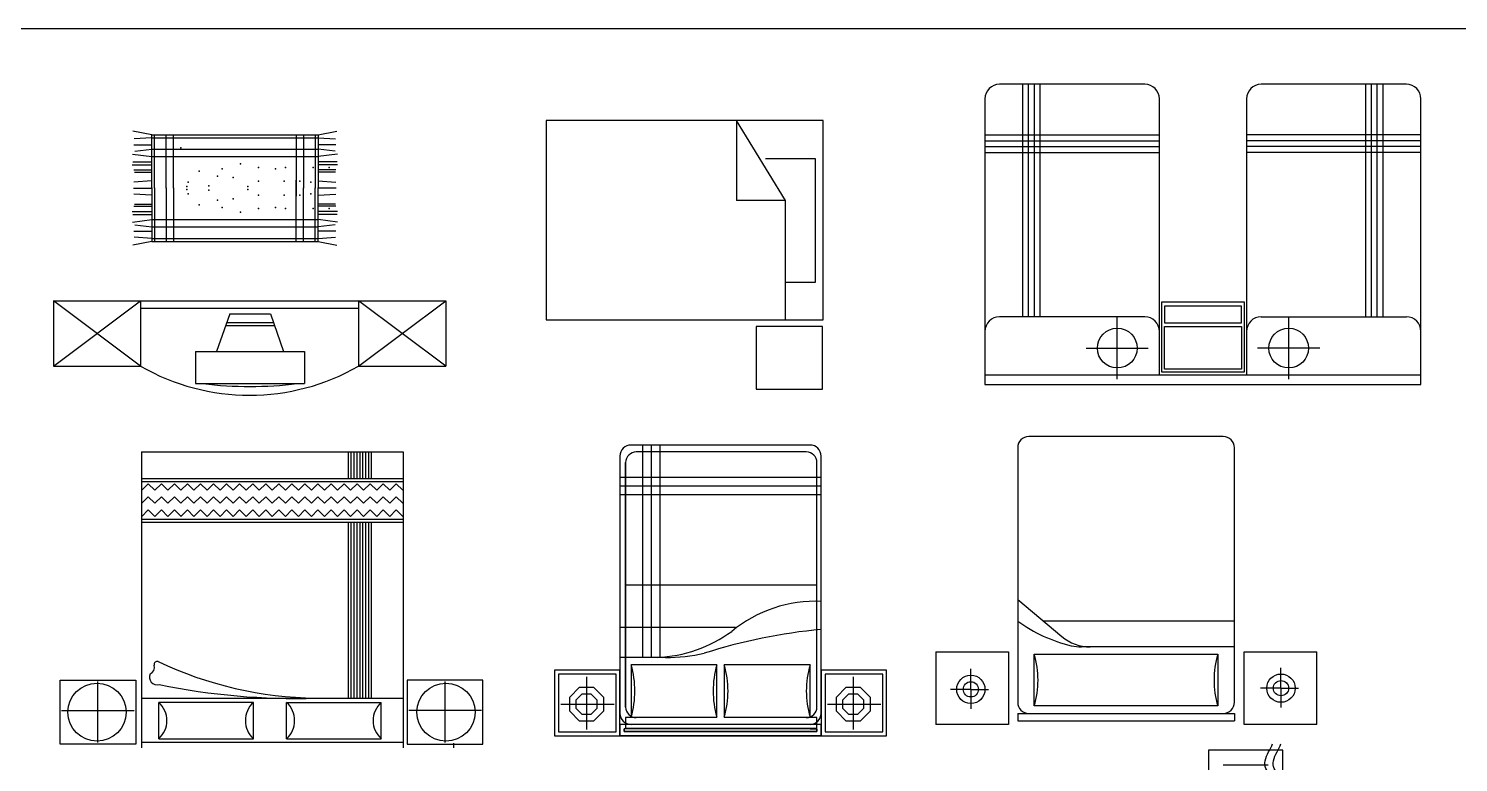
# Model space of a CAD drawing. Extents: x -42728 to 99010, y -18674 to 47645.
# Drawn here: x 12819 to 22658, y 40849 to 45898 of the extents above; entities that cross this region are included whole.
import ezdxf

# ---------------------------------------------------------------- set-up
doc = ezdxf.new("R2010")
doc.units = 0
doc.header["$LTSCALE"] = 100
doc.header["$MEASUREMENT"] = 0
doc.linetypes.add('CENTER', pattern=[50.8, 31.75, -6.35, 6.35, -6.35])
doc.layers.get('0').update_dxf_attribs({"linetype": 'CONTINUOUS'})
for name, color, linetype in [('1', 1, 'CONTINUOUS'), ('CL', 7, 'CONTINUOUS'), ('JJ', 1, 'CONTINUOUS'), ('LAYER1', 9, 'CONTINUOUS'), ('WINDOW', 2, 'CONTINUOUS'), ('家具', 223, 'CONTINUOUS')]:
    doc.layers.add(name, color=color, linetype=linetype)

# ---------------------------------------------------------------- blocks, each defined once
blk = doc.blocks.new('SLG02')
for p, q in [((-16, 1498.3), (294.1, 1498.3)), ((-16, 1398.3), (294.1, 1398.3)), ((-16, 1298.3), (294.1, 1298.3)), ((-16, 1206.7), (294.1, 1206.7)), ((-16, 1106.7), (294.1, 1106.7)), ((-16, 1006.7), (294.1, 1006.7)), ((-16, 885.4), (294.1, 885.4)), ((-16, 785.4), (294.1, 785.4)), ((-339, 279), (-540.9, 279)), ((-289, 229), (-289, -121)), ((-540.9, -171), (-339, -171)), ((300.2, -917.3), (126.9, -813.4)), ((150.2, -827.4), (150.2, -1221.2)), ((180.2, -845.4), (180.2, -1203.2)), ((210.2, -863.4), (210.2, -1185.2)), ((240.2, -881.4), (240.2, -1167.2)), ((270.2, -899.3), (270.2, -1149.3)), ((300.2, -917.3), (300.2, -1131.3)), ((300.2, -1131.3), (126.9, -1235.2))]:
    blk.add_line(p, q)
for points in [[(394.1, 685.4), (394.1, 1598.3), (-116, 1598.3), (-116, 685.4)], [(394.6, 627.5), (394.6, -572.5), (-205.4, -572.5), (-205.4, 627.5)], [(361.8, 480.6), (361.8, -419.4), (321.8, -419.4), (321.8, 480.6)], [(394.1, -1425), (394.1, -625), (-205.9, -625), (-205.9, -1425)], [(-92.3, -1309.5), (-92.3, -739.1), (126.9, -739.1), (126.9, -1309.5)]]:
    blk.add_lwpolyline(points, close=True)
at = {"color": 4}
for points in [[(363.3, 634.5, 0.228467), (319.7, 722.9, -0.236796), (278.8, 809.2, -0.247264), (324.3, 891.2, 0.250079), (369, 972.6, 0.251736), (325.3, 1056.2, -0.242822), (278.8, 1141.7, -0.239006), (323.1, 1234.1, 0.234363), (369, 1327.7, 0.25209), (312.2, 1432.1, -0.306121), (273.1, 1524.9, -0.09103), (297.6, 1586.6, 0.05718), (323.9, 1641.9, 0.064949)], [(420.8, 634.5, 0.228467), (377.2, 722.9, -0.236796), (336.3, 809.2, -0.247264), (381.8, 891.2, 0.250079), (426.5, 972.6, 0.251736), (382.8, 1056.2, -0.242822), (336.3, 1141.7, -0.239006), (380.6, 1234.1, 0.234363), (426.5, 1327.7, 0.25209), (369.7, 1432.1, -0.306121), (330.6, 1524.9, -0.09103), (355.1, 1586.6, 0.05718), (381.5, 1641.9, 0.064949)]]:
    blk.add_lwpolyline(points, format="xyb", dxfattribs=at)
blk.add_lwpolyline([(-340.4, -762.1), (82.3, -1022.4), (-472.8, -1410.6)])
for radius in [120, 80]:
    blk.add_circle((105.9, 348.6), radius)
for centre, radius, start, end in [((-540.9, 54), 225, 90, 270), ((-462.9, 54), 225, 90, 270), ((-339, 229), 50, 0, 90), ((-339, -121), 50, 270, 0), ((440.3, -1024.3), 579.8, 156.71306, 203.28694)]:
    blk.add_arc(centre, radius, start, end)
at = {"layer": 'CL', "linetype": 'CENTER'}
for p, q in [((105.9, 508.6), (105.9, 188.6)), ((-54.1, 348.6), (265.9, 348.6))]:
    blk.add_line(p, q, dxfattribs=at)
blk = doc.blocks.new('A$C352A3590')
at = {"layer": '1'}
blk.add_blockref('SLG02', (765.9, 1425), dxfattribs=at)
blk = doc.blocks.new('A$C06511307')
at = {"layer": 'LAYER1', "color": 8}
for p, q in [((607, 538.5), (607, 2000.2)), ((667, 538.5), (667, 2000.2)), ((727, 538.5), (727, 2000.2)), ((489.2, 1879.6), (489.2, 197.6)), ((1805.6, 197.6), (1805.6, 1879.6)), ((1834.8, 1777.2), (450, 1777.2)), ((1834.8, 1717.2), (450, 1717.2)), ((1834.8, 1657.2), (450, 1657.2)), ((489.2, 1038.6), (1805.6, 1038.6)), ((1245, 743.7), (450, 743.7)), ((763.9, 538.5), (450, 538.5)), ((220.5, 404.5), (220.5, 42.8)), ((1116.7, 487.2), (526.9, 487.2)), ((526.9, 487.2), (526.9, 128.2)), ((1116.7, 128.2), (1116.7, 487.2)), ((1757.8, 487.2), (1168, 487.2)), ((1168, 487.2), (1168, 128.2)), ((1757.8, 128.2), (1757.8, 487.2)), ((2055.3, 404.5), (2055.3, 42.8)), ((104.1, 265.8), (172.3, 334)), ((172.3, 334), (268.7, 334)), ((268.7, 334), (336.9, 265.8)), ((1938.9, 265.8), (2007.1, 334)), ((2007.1, 334), (2103.5, 334)), ((2103.5, 334), (2171.7, 265.8)), ((44.3, 217.6), (411.2, 217.6)), ((104.1, 169.4), (104.1, 265.8)), ((149.1, 247.2), (190.9, 289)), ((149.1, 188), (149.1, 247.2)), ((190.9, 289), (250.1, 289)), ((250.1, 289), (291.9, 247.2)), ((291.9, 247.2), (291.9, 188)), ((336.9, 265.8), (336.9, 169.4)), ((1879.1, 217.6), (2245.9, 217.6)), ((1938.9, 169.4), (1938.9, 265.8)), ((1983.9, 247.2), (2025.7, 289)), ((1983.9, 188), (1983.9, 247.2)), ((2025.7, 289), (2084.9, 289)), ((2084.9, 289), (2126.7, 247.2)), ((2126.7, 247.2), (2126.7, 188)), ((2171.7, 265.8), (2171.7, 169.4)), ((172.3, 101.2), (104.1, 169.4)), ((190.9, 146.2), (149.1, 188)), ((268.7, 101.2), (172.3, 101.2)), ((250.1, 146.2), (190.9, 146.2)), ((291.9, 188), (250.1, 146.2)), ((336.9, 169.4), (268.7, 101.2)), ((489.2, 124.4), (489.2, 51.3)), ((562.3, 124.4), (489.2, 124.4)), ((526.9, 128.2), (1116.7, 128.2)), ((1168, 128.2), (1757.8, 128.2)), ((1805.6, 124.4), (1732.4, 124.4)), ((1805.6, 51.3), (1805.6, 124.4)), ((2007.1, 101.2), (1938.9, 169.4)), ((2025.7, 146.2), (1983.9, 188)), ((2103.5, 101.2), (2007.1, 101.2)), ((2084.9, 146.2), (2025.7, 146.2)), ((2126.7, 188), (2084.9, 146.2)), ((2171.7, 169.4), (2103.5, 101.2)), ((1834.8, 76.9), (450, 76.9)), ((526.9, 76.9), (450, 76.9)), ((1804.8, 46.9), (480, 46.9)), ((480, 46.9), (480, 30)), ((480, 46.9), (480, 46.9)), ((480, 46.9), (480, 46.9)), ((480, 30), (480, 46.9)), ((480, 46.9), (480, 30)), ((480, 46.9), (480, 46.9)), ((480, 46.9), (480, 46.9)), ((480, 30), (480, 46.9)), ((480, 46.9), (480, 30)), ((480, 46.9), (480, 46.9)), ((480, 46.9), (480, 46.9)), ((480, 30), (480, 46.9)), ((480, 46.9), (480, 30)), ((480, 46.9), (480, 46.9)), ((480, 30), (1804.8, 30)), ((1804.8, 30), (480, 30)), ((480, 30), (1804.8, 30)), ((1804.8, 30), (480, 30)), ((480, 30), (1804.8, 30)), ((1804.8, 30), (480, 30)), ((480, 30), (1804.8, 30)), ((489.2, 51.3), (1805.6, 51.3)), ((1834.8, 76.9), (1757.8, 76.9)), ((1757.8, 46.9), (1804.8, 46.9)), ((1804.8, 46.9), (1757.8, 46.9)), ((1757.8, 46.9), (1804.8, 46.9)), ((1804.8, 46.9), (1757.8, 46.9)), ((1757.8, 46.9), (1804.8, 46.9)), ((1804.8, 46.9), (1757.8, 46.9)), ((1804.8, 30), (1804.8, 46.9)), ((1804.8, 46.9), (1804.8, 30)), ((1804.8, 30), (1804.8, 46.9)), ((1804.8, 46.9), (1804.8, 30)), ((1804.8, 30), (1804.8, 46.9)), ((1804.8, 46.9), (1804.8, 30)), ((1804.8, 30), (1804.8, 46.9))]:
    blk.add_line(p, q, dxfattribs=at)
for centre, radius, start, end in [((1796.3, 19.2), 906.2, 87.56726, 129.54608), ((664.7, 1480.3), 942.7, 272.53978, 306.04031), ((2192.5, -3082.2), 3830.3, 95.35716, 107.66655), ((764.3, 1769.5), 1231, 269.98136, 282.46674), ((-88.5, 307.7), 641.1, 343.7398, 16.26021), ((1732.2, 307.7), 641.1, 163.73979, 196.26021), ((552.6, 307.7), 641.1, 343.7398, 16.26021), ((2373.3, 307.7), 641.1, 163.73979, 196.26021), ((562.3, 197.6), 73.1, 180, 270), ((1732.4, 197.6), 73.1, 270, 360), ((526.9, 153.9), 76.9, 180, 270), ((526.9, 153.9), 76.9, 180, 270), ((1757.8, 153.9), 76.9, 270, 0), ((1757.8, 153.9), 76.9, 270, 360)]:
    blk.add_arc(centre, radius, start, end, dxfattribs=at)
at = {"layer": '家具', "color": 3}
for p, q in [((1757.8, 2000.2), (526.9, 2000.2)), ((450, 1923.3), (450, 153.9)), ((489.2, 197.6), (489.2, 1879.6)), ((1732.4, 1952.7), (562.3, 1952.7)), ((1834.8, 153.9), (1834.8, 1923.3)), ((0, 450), (0, 0)), ((450, 450), (0, 450)), ((423, 423), (27, 423)), ((27, 423), (27, 27)), ((423, 27), (423, 423)), ((450, 0), (450, 450)), ((1834.8, 450), (1834.8, 0)), ((2284.8, 450), (1834.8, 450)), ((2257.8, 423), (1861.8, 423)), ((1861.8, 423), (1861.8, 27)), ((2257.8, 27), (2257.8, 423)), ((2284.8, 0), (2284.8, 450)), ((27, 27), (423, 27)), ((450, 76.9), (450, 0)), ((1834.8, 0), (1834.8, 76.9)), ((1861.8, 27), (2257.8, 27)), ((0, 0), (450, 0)), ((1834.8, 0), (450, 0)), ((450, 0), (1834.8, 0)), ((1834.8, 0), (2284.8, 0))]:
    blk.add_line(p, q, dxfattribs=at)
for centre, radius, start, end in [((526.9, 1923.3), 76.9, 90, 180), ((1757.8, 1923.3), 76.9, 0, 90), ((562.3, 1879.6), 73.1, 90, 180), ((1732.4, 1879.6), 73.1, 0, 90)]:
    blk.add_arc(centre, radius, start, end, dxfattribs=at)
blk = doc.blocks.new('A$C51331F33')
at = {"layer": '家具', "color": 3}
for p, q in [((0, 2121.9), (0.1, 2621.9)), ((500.1, 2621.9), (0.1, 2621.9)), ((500.1, 2621.9), (500.1, 2121.9)), ((241.3, 2381.4), (241.3, 2521.8)), ((241.3, 2381.4), (107.8, 2381.4)), ((241.3, 2381.4), (381.8, 2381.4)), ((241.3, 2381.4), (241.3, 2260.3)), ((500.1, 2121.9), (0, 2121.9)), ((0, 0), (0.1, 500)), ((0.1, 500), (500.1, 500)), ((500.1, 500), (500.1, 0)), ((249.4, 247.4), (249.4, 387.8)), ((249.4, 247.4), (115.9, 247.4)), ((249.4, 247.4), (389.9, 247.4)), ((249.4, 247.4), (249.4, 126.2)), ((0, 0), (500.1, 0))]:
    blk.add_line(p, q, dxfattribs=at)
at = {"layer": '家具', "color": 3, "linetype": 'ByBlock'}
for p, q in [((25.3, 2059), (25.3, 568.4)), ((76.1, 2059), (25.3, 2059)), ((76.1, 2059), (76.1, 1982.8)), ((76.1, 1982.8), (76.1, 644.6)), ((1904.9, 2059), (152.3, 2059)), ((860, 2058.7), (605, 1755.9)), ((1981.1, 644.6), (1981.1, 1982.8)), ((126.9, 682.7), (126.9, 1944.7)), ((126.9, 1944.7), (482.5, 1944.7)), ((482.5, 1944.7), (482.5, 682.7)), ((711.1, 568.4), (711.1, 1881.2)), ((533.3, 568.4), (533.3, 1620)), ((76.1, 644.6), (76.1, 568.4)), ((482.5, 682.7), (126.9, 682.7)), ((76.1, 568.4), (25.3, 568.4)), ((152.3, 568.4), (1904.9, 568.4))]:
    blk.add_line(p, q, dxfattribs=at)
at = {"layer": '家具', "color": 3}
for centre, radius in [((241.3, 2381.4), 97.3), ((241.3, 2381.4), 52.5), ((249.4, 247.4), 97.3), ((249.4, 247.4), 52.5)]:
    blk.add_circle(centre, radius, dxfattribs=at)
at = {"layer": '家具', "color": 3, "linetype": 'ByBlock'}
for centre, radius, start, end in [((152.3, 1982.8), 76.2, 90, 180), ((1547.1, 1451.2), 1033.6, 143.97977, 166.6072), ((1904.9, 1982.8), 76.2, 0, 90), ((304.7, 2554.3), 635, 253.73979, 286.26021), ((838.1, 1559.6), 304.8, 139.89407, 180), ((838.1, 1620), 304.8, 166.6072, 180), ((304.7, 73.1), 635, 73.73979, 106.26021), ((152.3, 644.6), 76.2, 180, 270), ((1904.9, 644.6), 76.2, 270, 0)]:
    blk.add_arc(centre, radius, start, end, dxfattribs=at)
blk = doc.blocks.new('A$C280C2CC2')
for p, q in [((1905, 1848.4), (0, 1848.4)), ((0, 1848.4), (0, 476.8)), ((1646.3, 1298.1), (1309.6, 1848.4)), ((1309.6, 1848.4), (1309.6, 1298.1)), ((1905, 476.8), (1905, 1848.4)), ((1852.2, 1586.1), (1509.6, 1586.1)), ((1852.2, 735.8), (1852.2, 1586.1)), ((1646.3, 1298.1), (1309.6, 1298.1)), ((1646.3, 476.8), (1646.3, 1298.1)), ((1646.3, 735.8), (1852.2, 735.8)), ((0, 476.8), (1905, 476.8)), ((1445.3, 430.5), (1445.3, 0)), ((1899.7, 430.5), (1445.3, 430.5)), ((1899.7, 0), (1899.7, 430.5)), ((1445.3, 0), (1899.7, 0))]:
    blk.add_line(p, q)
blk = doc.blocks.new('A$C57F0082B')
for p, q in [((1100, 2065.7), (100, 2065.7)), ((260, 465.7), (260, 2065.7)), ((300, 465.7), (300, 2065.7)), ((340, 465.7), (340, 2065.7)), ((380, 465.7), (380, 2065.7)), ((2900, 2065.7), (1900, 2065.7)), ((2620, 465.7), (2620, 2065.7)), ((2660, 465.7), (2660, 2065.7)), ((2700, 465.7), (2700, 2065.7)), ((2740, 465.7), (2740, 2065.7)), ((0, 1965.7), (0, 0)), ((1200, 65.7), (1200, 1965.7)), ((1800, 1965.7), (1800, 65.7)), ((3000, 0), (3000, 1965.7)), ((0, 1717.5), (1200, 1717.5)), ((0, 1677.5), (1200, 1677.5)), ((3000, 1717.5), (1800, 1717.5)), ((3000, 1677.5), (1800, 1677.5)), ((0, 1637.5), (1200, 1637.5)), ((0, 1597.5), (1200, 1597.5)), ((3000, 1637.5), (1800, 1637.5)), ((3000, 1597.5), (1800, 1597.5)), ((1785.9, 567), (1214.9, 567)), ((1214.9, 567), (1214.9, 86.4)), ((1234.9, 540), (1234.9, 425.2)), ((1765.9, 540), (1234.9, 540)), ((1765.9, 425.2), (1765.9, 540)), ((1785.9, 86.4), (1785.9, 567)), ((1100, 465.7), (100, 465.7)), ((1234.9, 425.2), (1765.9, 425.2)), ((1234.9, 399.7), (1765.9, 399.7)), ((1234.9, 106.4), (1234.9, 399.7)), ((1765.9, 399.7), (1765.9, 106.4)), ((1900, 465.7), (2900, 465.7)), ((1765.9, 106.4), (1234.9, 106.4)), ((0, 65.7), (3000, 65.7)), ((1214.9, 86.4), (1785.9, 86.4)), ((0, 0), (3000, 0))]:
    blk.add_line(p, q)
at = {"linetype": 'CENTER'}
for p, q in [((910.8, 37.5), (910.8, 464.2)), ((2090, 37.5), (2090, 464.2)), ((697.5, 250.8), (1124.2, 250.8)), ((2303.3, 250.8), (1876.6, 250.8))]:
    blk.add_line(p, q, dxfattribs=at)
for centre in [(910.8, 250.8), (2090, 250.8)]:
    blk.add_circle(centre, 136.8)
for centre, start, end in [((100, 1965.7), 90, 180), ((1100, 1965.7), 0, 90), ((1900, 1965.7), 90, 180), ((2900, 1965.7), 0, 90), ((100, 365.7), 90, 180), ((1100, 365.7), 0, 90), ((1900, 365.7), 90, 180), ((2900, 365.7), 0, 90)]:
    blk.add_arc(centre, 100, start, end)
blk = doc.blocks.new('A$C3D62126C')
at = {"layer": 'JJ', "color": 3}
for p, q in [((25.5, 1279.4), (0, 1408.5)), ((45.5, 1279.4), (53.4, 1400.6)), ((94.9, 1402.6), (94.9, 1279.4)), ((138.4, 1396.7), (125.5, 1279.4)), ((158.2, 1412.5), (175.5, 1279.4)), ((211.5, 1410.5), (211.5, 1279.4)), ((231.3, 1414.5), (231.3, 1279.4)), ((266.9, 1402.6), (266.9, 1279.4)), ((282.7, 1398.7), (282.7, 1279.4)), ((342.8, 1280.9), (350.7, 1402.2)), ((342.8, 1280.9), (350.7, 1402.2)), ((392.2, 1404.2), (392.2, 1280.9)), ((392.2, 1404.2), (392.2, 1280.9)), ((392.2, 1404.2), (392.2, 1280.9)), ((392.2, 1404.2), (392.2, 1280.9)), ((441.7, 1280.9), (433.8, 1402.2)), ((441.7, 1280.9), (433.8, 1402.2)), ((501.8, 1398.7), (501.8, 1279.4)), ((517.6, 1402.6), (517.6, 1279.4)), ((553.2, 1414.5), (553.2, 1279.4)), ((572.9, 1410.5), (572.9, 1279.4)), ((626.3, 1412.5), (609, 1279.4)), ((646.1, 1396.7), (659, 1279.4)), ((689.6, 1402.6), (689.6, 1279.4)), ((739, 1279.4), (731.1, 1400.6)), ((759, 1279.4), (784.5, 1408.5)), ((393.3, 1279.4), (25.5, 1279.4)), ((25.5, 1279.4), (25.5, 135.1)), ((45.5, 1279.4), (45.5, 135.1)), ((125.5, 1279.4), (125.5, 135.1)), ((175.5, 1279.4), (175.5, 135.1)), ((391.2, 1279.4), (759, 1279.4)), ((609, 1279.4), (609, 135.1)), ((659, 1279.4), (659, 135.1)), ((739, 1279.4), (739, 135.1)), ((759, 1279.4), (759, 135.1)), ((393.3, 1259.4), (25.5, 1259.4)), ((391.2, 1259.4), (759, 1259.4)), ((393.3, 1179.4), (25.5, 1179.4)), ((393.3, 1129.4), (25.5, 1129.4)), ((391.2, 1179.4), (759, 1179.4)), ((391.2, 1129.4), (759, 1129.4)), ((25.5, 285.1), (447, 285.1)), ((25.5, 235.1), (393.3, 235.1)), ((759, 285.1), (337.5, 285.1)), ((759, 235.1), (391.2, 235.1)), ((25.5, 135.1), (0, 5.9)), ((25.5, 155.1), (393.3, 155.1)), ((25.5, 135.1), (393.3, 135.1)), ((45.5, 135.1), (53.4, 13.8)), ((94.9, 11.9), (94.9, 135.1)), ((138.4, 17.8), (125.5, 135.1)), ((158.2, 2), (175.5, 135.1)), ((211.5, 4), (211.5, 135.1)), ((231.3, 0), (231.3, 135.1)), ((266.9, 11.9), (266.9, 135.1)), ((282.7, 15.8), (282.7, 135.1)), ((342.8, 133.5), (350.7, 12.2)), ((342.8, 133.5), (350.7, 12.2)), ((759, 155.1), (391.2, 155.1)), ((759, 135.1), (391.2, 135.1)), ((392.2, 10.3), (392.2, 133.5)), ((392.2, 10.3), (392.2, 133.5)), ((392.2, 10.3), (392.2, 133.5)), ((392.2, 10.3), (392.2, 133.5)), ((441.7, 133.5), (433.8, 12.2)), ((441.7, 133.5), (433.8, 12.2)), ((501.8, 15.8), (501.8, 135.1)), ((517.6, 11.9), (517.6, 135.1)), ((553.2, 0), (553.2, 135.1)), ((572.9, 4), (572.9, 135.1)), ((626.3, 2), (609, 135.1)), ((646.1, 17.8), (659, 135.1)), ((689.6, 11.9), (689.6, 135.1)), ((739, 135.1), (731.1, 13.8)), ((759, 135.1), (784.5, 5.9))]:
    blk.add_line(p, q, dxfattribs=at)
for p in [(351.8, 1028.5), (382.4, 1036.9), (402.1, 1036.9), (432.6, 1028.5), (669.9, 1078.7), (276.5, 953.3), (376.9, 886.4), (407.5, 886.4), (508, 953.3), (259.8, 794.4), (310, 827.9), (474.5, 827.9), (524.7, 794.4), (318.4, 719.2), (466.1, 719.2), (226.3, 669), (382.4, 618.9), (402.1, 618.9), (558.2, 669), (251.4, 543.6), (343.5, 543.6), (441, 543.6), (533.1, 543.6), (259.8, 426.6), (524.7, 426.6), (251.4, 359.7), (343.5, 368), (441, 368), (533.1, 359.7), (343.5, 259.3), (441, 259.3), (251.4, 167.4), (351.8, 184.1), (432.6, 184.1), (533.1, 167.4), (251.4, 58.7), (533.1, 58.7)]:
    blk.add_point(p, dxfattribs=at)

msp = doc.modelspace()

# ---------------------------------------------------------------- linework, layer by layer
for p, q in [((-1333.00742, 45898.4678), (31321.88545, 45898.4678)), ((13590.04833, 43575.93918), (12990.04833, 44025.93918)), ((12990.04833, 43575.93918), (13590.04833, 44025.93918)), ((12990.04833, 44025.93918), (15690.04833, 44025.93918)), ((12990.04833, 44025.93918), (12990.04833, 43575.93918)), ((13590.04833, 44025.93918), (13590.04833, 43575.93918)), ((15690.04833, 43575.93918), (15090.04833, 44025.93918)), ((15090.04833, 43575.93918), (15690.04833, 44025.93918)), ((15090.04833, 44025.93918), (15090.04833, 43575.93918)), ((15690.04833, 44025.93918), (15690.04833, 43575.93918)), ((13590.04833, 43975.93918), (15090.04833, 43975.93918)), ((14203.17031, 43935.86984), (14112.73553, 43675.86984)), ((14203.17031, 43935.86984), (14483.17031, 43935.86984)), ((14483.17031, 43935.86984), (14573.60509, 43675.86984)), ((14175.34422, 43855.86984), (14510.9964, 43855.86984)), ((14182.30075, 43875.86984), (14504.03988, 43875.86984)), ((13968.17031, 43675.86984), (14718.17031, 43675.86984)), ((13968.17031, 43675.86984), (13968.17031, 43455.86984)), ((14718.17031, 43675.86984), (14718.17031, 43455.86984)), ((12990.04833, 43575.93918), (13590.04833, 43575.93918)), ((15090.04833, 43575.93918), (15690.04833, 43575.93918)), ((13968.17031, 43455.86984), (14718.17031, 43455.86984)), ((13596.07483, 42985.44887), (15396.07483, 42985.44887)), ((13596.07483, 42985.44887), (13596.07483, 40985.44887)), ((15019.66088, 42801.95268), (15019.66088, 42985.44887)), ((15039.66088, 42801.95268), (15039.66088, 42985.44887)), ((15059.66088, 42801.95268), (15059.66088, 42985.44887)), ((15079.66088, 42801.95268), (15079.66088, 42985.44887)), ((15099.66088, 42801.95268), (15099.66088, 42985.44887)), ((15119.66088, 42801.95268), (15119.66088, 42985.44887)), ((15139.66088, 42801.95268), (15139.66088, 42985.44887)), ((15159.66088, 42801.95268), (15159.66088, 42985.44887)), ((15179.66088, 42801.95268), (15179.66088, 42985.44887)), ((15396.07483, 42985.44887), (15396.07483, 40985.44887)), ((15396.07483, 42985.44887), (15396.07483, 40985.44887)), ((13596.07483, 42801.95268), (15396.07483, 42801.95268)), ((13596.07483, 42781.95268), (15396.07483, 42781.95268)), ((13642.97394, 42766.75248), (13598.07266, 42721.8512)), ((13687.87522, 42721.8512), (13642.97394, 42766.75248)), ((13732.7765, 42766.75248), (13687.87522, 42721.8512)), ((13777.67778, 42721.8512), (13732.7765, 42766.75248)), ((13822.57906, 42766.75248), (13777.67778, 42721.8512)), ((13865.95788, 42723.37366), (13822.57906, 42766.75248)), ((13867.48034, 42721.8512), (13865.95788, 42723.37366)), ((13912.38162, 42766.75248), (13867.48034, 42721.8512)), ((13957.2829, 42721.8512), (13912.38162, 42766.75248)), ((14002.18418, 42766.75248), (13957.2829, 42721.8512)), ((14047.08546, 42721.8512), (14002.18418, 42766.75248)), ((14091.98674, 42766.75248), (14047.08546, 42721.8512)), ((14136.88802, 42721.8512), (14091.98674, 42766.75248)), ((14181.7893, 42766.75248), (14136.88802, 42721.8512)), ((14226.69059, 42721.8512), (14181.7893, 42766.75248)), ((14271.59187, 42766.75248), (14226.69059, 42721.8512)), ((14316.49315, 42721.8512), (14271.59187, 42766.75248)), ((14361.39443, 42766.75248), (14316.49315, 42721.8512)), ((14406.29571, 42721.8512), (14361.39443, 42766.75248)), ((14451.19699, 42766.75248), (14406.29571, 42721.8512)), ((14496.09827, 42721.8512), (14451.19699, 42766.75248)), ((14540.99955, 42766.75248), (14496.09827, 42721.8512)), ((14585.90083, 42721.8512), (14540.99955, 42766.75248)), ((14630.80211, 42766.75248), (14585.90083, 42721.8512)), ((14675.70339, 42721.8512), (14630.80211, 42766.75248)), ((14720.60467, 42766.75248), (14675.70339, 42721.8512)), ((14765.50595, 42721.8512), (14720.60467, 42766.75248)), ((14810.40723, 42766.75248), (14765.50595, 42721.8512)), ((14855.30851, 42721.8512), (14810.40723, 42766.75248)), ((14900.20979, 42766.75248), (14855.30851, 42721.8512)), ((14945.11108, 42721.8512), (14900.20979, 42766.75248)), ((14990.01236, 42766.75248), (14945.11108, 42721.8512)), ((15034.91364, 42721.8512), (14990.01236, 42766.75248)), ((15079.81492, 42766.75248), (15034.91364, 42721.8512)), ((15124.7162, 42721.8512), (15079.81492, 42766.75248)), ((15169.61748, 42766.75248), (15124.7162, 42721.8512)), ((15214.51876, 42721.8512), (15169.61748, 42766.75248)), ((15259.42004, 42766.75248), (15214.51876, 42721.8512)), ((15304.32132, 42721.8512), (15259.42004, 42766.75248)), ((15349.2226, 42766.75248), (15304.32132, 42721.8512)), ((15394.12388, 42721.8512), (15349.2226, 42766.75248)), ((15396.07483, 42723.80215), (15394.12388, 42721.8512)), ((13642.97394, 42676.94992), (13598.07266, 42632.04864)), ((13687.87522, 42632.04864), (13642.97394, 42676.94992)), ((13732.7765, 42676.94992), (13687.87522, 42632.04864)), ((13777.67778, 42632.04864), (13732.7765, 42676.94992)), ((13822.57906, 42676.94992), (13777.67778, 42632.04864)), ((13865.95788, 42633.5711), (13822.57906, 42676.94992)), ((13867.48034, 42632.04864), (13865.95788, 42633.5711)), ((13912.38162, 42676.94992), (13867.48034, 42632.04864)), ((13957.2829, 42632.04864), (13912.38162, 42676.94992)), ((14002.18418, 42676.94992), (13957.2829, 42632.04864)), ((14047.08546, 42632.04864), (14002.18418, 42676.94992)), ((14091.98674, 42676.94992), (14047.08546, 42632.04864)), ((14136.88802, 42632.04864), (14091.98674, 42676.94992)), ((14181.7893, 42676.94992), (14136.88802, 42632.04864)), ((14226.69059, 42632.04864), (14181.7893, 42676.94992)), ((14271.59187, 42676.94992), (14226.69059, 42632.04864)), ((14316.49315, 42632.04864), (14271.59187, 42676.94992)), ((14361.39443, 42676.94992), (14316.49315, 42632.04864)), ((14406.29571, 42632.04864), (14361.39443, 42676.94992)), ((14451.19699, 42676.94992), (14406.29571, 42632.04864)), ((14496.09827, 42632.04864), (14451.19699, 42676.94992)), ((14540.99955, 42676.94992), (14496.09827, 42632.04864)), ((14585.90083, 42632.04864), (14540.99955, 42676.94992)), ((14630.80211, 42676.94992), (14585.90083, 42632.04864)), ((14675.70339, 42632.04864), (14630.80211, 42676.94992)), ((14720.60467, 42676.94992), (14675.70339, 42632.04864)), ((14765.50595, 42632.04864), (14720.60467, 42676.94992)), ((14810.40723, 42676.94992), (14765.50595, 42632.04864)), ((14855.30851, 42632.04864), (14810.40723, 42676.94992)), ((14900.20979, 42676.94992), (14855.30851, 42632.04864)), ((14945.11108, 42632.04864), (14900.20979, 42676.94992)), ((14990.01236, 42676.94992), (14945.11108, 42632.04864)), ((15034.91364, 42632.04864), (14990.01236, 42676.94992)), ((15079.81492, 42676.94992), (15034.91364, 42632.04864)), ((15124.7162, 42632.04864), (15079.81492, 42676.94992)), ((15169.61748, 42676.94992), (15124.7162, 42632.04864)), ((15214.51876, 42632.04864), (15169.61748, 42676.94992)), ((15259.42004, 42676.94992), (15214.51876, 42632.04864)), ((15304.32132, 42632.04864), (15259.42004, 42676.94992)), ((15349.2226, 42676.94992), (15304.32132, 42632.04864)), ((15394.12388, 42632.04864), (15349.2226, 42676.94992)), ((15396.07483, 42633.99959), (15394.12388, 42632.04864)), ((13596.07483, 42521.95268), (15396.07483, 42521.95268)), ((13596.07483, 42501.95268), (15396.07483, 42501.95268)), ((13642.97394, 42587.14736), (13598.07266, 42542.24608)), ((13687.87522, 42542.24608), (13642.97394, 42587.14736)), ((13732.7765, 42587.14736), (13687.87522, 42542.24608)), ((13777.67778, 42542.24608), (13732.7765, 42587.14736)), ((13822.57906, 42587.14736), (13777.67778, 42542.24608)), ((13865.95788, 42543.76854), (13822.57906, 42587.14736)), ((13867.48034, 42542.24608), (13865.95788, 42543.76854)), ((13912.38162, 42587.14736), (13867.48034, 42542.24608)), ((13957.2829, 42542.24608), (13912.38162, 42587.14736)), ((14002.18418, 42587.14736), (13957.2829, 42542.24608)), ((14047.08546, 42542.24608), (14002.18418, 42587.14736)), ((14091.98674, 42587.14736), (14047.08546, 42542.24608)), ((14136.88802, 42542.24608), (14091.98674, 42587.14736)), ((14181.7893, 42587.14736), (14136.88802, 42542.24608)), ((14226.69059, 42542.24608), (14181.7893, 42587.14736)), ((14271.59187, 42587.14736), (14226.69059, 42542.24608)), ((14316.49315, 42542.24608), (14271.59187, 42587.14736)), ((14361.39443, 42587.14736), (14316.49315, 42542.24608)), ((14406.29571, 42542.24608), (14361.39443, 42587.14736)), ((14451.19699, 42587.14736), (14406.29571, 42542.24608)), ((14496.09827, 42542.24608), (14451.19699, 42587.14736)), ((14540.99955, 42587.14736), (14496.09827, 42542.24608)), ((14585.90083, 42542.24608), (14540.99955, 42587.14736)), ((14630.80211, 42587.14736), (14585.90083, 42542.24608)), ((14675.70339, 42542.24608), (14630.80211, 42587.14736)), ((14720.60467, 42587.14736), (14675.70339, 42542.24608)), ((14765.50595, 42542.24608), (14720.60467, 42587.14736)), ((14810.40723, 42587.14736), (14765.50595, 42542.24608)), ((14855.30851, 42542.24608), (14810.40723, 42587.14736)), ((14900.20979, 42587.14736), (14855.30851, 42542.24608)), ((14945.11108, 42542.24608), (14900.20979, 42587.14736)), ((14990.01236, 42587.14736), (14945.11108, 42542.24608)), ((15034.91364, 42542.24608), (14990.01236, 42587.14736)), ((15019.66088, 41291.47665), (15019.66088, 42501.95268)), ((15079.81492, 42587.14736), (15034.91364, 42542.24608)), ((15039.66088, 41291.47665), (15039.66088, 42501.95268)), ((15059.66088, 41291.47665), (15059.66088, 42501.95268)), ((15079.66088, 41291.47665), (15079.66088, 42501.95268)), ((15124.7162, 42542.24608), (15079.81492, 42587.14736)), ((15099.66088, 41291.47665), (15099.66088, 42501.95268)), ((15119.66088, 41291.47665), (15119.66088, 42501.95268)), ((15169.61748, 42587.14736), (15124.7162, 42542.24608)), ((15139.66088, 41291.47665), (15139.66088, 42501.95268)), ((15159.66088, 41291.47665), (15159.66088, 42501.95268)), ((15214.51876, 42542.24608), (15169.61748, 42587.14736)), ((15179.66088, 41291.47665), (15179.66088, 42501.95268)), ((15259.42004, 42587.14736), (15214.51876, 42542.24608)), ((15304.32132, 42542.24608), (15259.42004, 42587.14736)), ((15349.2226, 42587.14736), (15304.32132, 42542.24608)), ((15394.12388, 42542.24608), (15349.2226, 42587.14736)), ((15396.07483, 42544.19703), (15394.12388, 42542.24608)), ((13036.39811, 41415.44887), (13556.39811, 41415.44887)), ((13036.39811, 40975.44887), (13036.39811, 41415.44887)), ((13296.39811, 40985.44887), (13296.39811, 41405.44887)), ((13556.39811, 41415.44887), (13556.39811, 40975.44887)), ((15424.66849, 41415.44887), (15424.66849, 40975.44887)), ((15944.66849, 41415.44887), (15424.66849, 41415.44887)), ((15684.84975, 40985.44887), (15684.84975, 41405.44887)), ((15944.66849, 40975.44887), (15944.66849, 41415.44887)), ((13596.07483, 41291.47665), (15396.07483, 41291.47665)), ((14366.16516, 41261.56932), (13715.31216, 41261.56932)), ((13715.31216, 41011.56932), (13715.31216, 41261.56932)), ((14366.16516, 41011.56932), (14366.16516, 41261.56932)), ((14594.50009, 41261.56932), (15245.35309, 41261.56932)), ((14594.50009, 41011.56932), (14594.50009, 41261.56932)), ((15245.35309, 41011.56932), (15245.35309, 41261.56932)), ((13046.39811, 41205.59183), (13546.39811, 41205.59183)), ((15934.84975, 41205.59183), (15434.84975, 41205.59183)), ((13556.39811, 40975.44887), (13036.39811, 40975.44887)), ((15396.07483, 40985.44887), (13596.07483, 40985.44887)), ((13596.07483, 40985.44887), (13596.07483, 40950.22704)), ((13715.31216, 41011.56932), (14366.16516, 41011.56932)), ((14594.50009, 41011.56932), (15245.35309, 41011.56932)), ((15396.07483, 40985.44887), (15396.07483, 40950.22704)), ((15424.66849, 40975.44887), (15944.66849, 40975.44887)), ((15744.60167, 40950.22704), (15744.60167, 40982.62516))]:
    msp.add_line(p, q)
for centre in [(13290.04241, 41195.09487), (15691.20545, 41195.09487)]:
    msp.add_circle(centre, 200)
for centre, radius, start, end in [((14340.04833, 44882.18918), 1506.25, 240.137165643, 299.862834357), ((14343.17031, 46086.49484), 2650.625, 262.957093246, 277.042906754), ((13635.48686, 41502.96107), 49.46394, 294.156765303, 17.357646254), ((13704.83794, 41521.82996), 22.51831, 73.61869212, 190.521736256), ((14829.39178, 43896.57977), 2605.31616, 244.583166533, 269.267277932), ((13703.91459, 41435.70111), 53.02324, 155.334553308, 285.660675156), ((14656.95923, 45963.3032), 4673.89735, 258.413590185, 271.705624596), ((13602.34456, 41136.56932), 168.48347, 312.105407604, 47.894592396), ((14479.13276, 41136.56932), 168.48347, 132.105407604, 227.894592396), ((14481.53249, 41136.56932), 168.48347, 312.105407604, 47.894592396), ((15358.32069, 41136.56932), 168.48347, 132.105407604, 227.894592396)]:
    msp.add_arc(centre, radius, start, end)

# ---------------------------------------------------------------- block references
for name, p in [('A$C57F0082B', (19399.73644, 43449.36683)), ('A$C280C2CC2', (16381.23393, 43417.31655)), ('A$C06511307', (16438.34642, 41032.82008))]:
    msp.add_blockref(name, p)
at = {"rotation": 90}
for name, p in [('A$C3D62126C', (14945.93179, 44408.79932)), ('A$C51331F33', (21684.19247, 41110.70084))]:
    msp.add_blockref(name, p, dxfattribs=at)
at = {"layer": 'WINDOW', "color": 3}
msp.add_blockref('A$C352A3590', (20288.49303, 37909.95214), dxfattribs=at)

doc.saveas('drawing.dxf')
